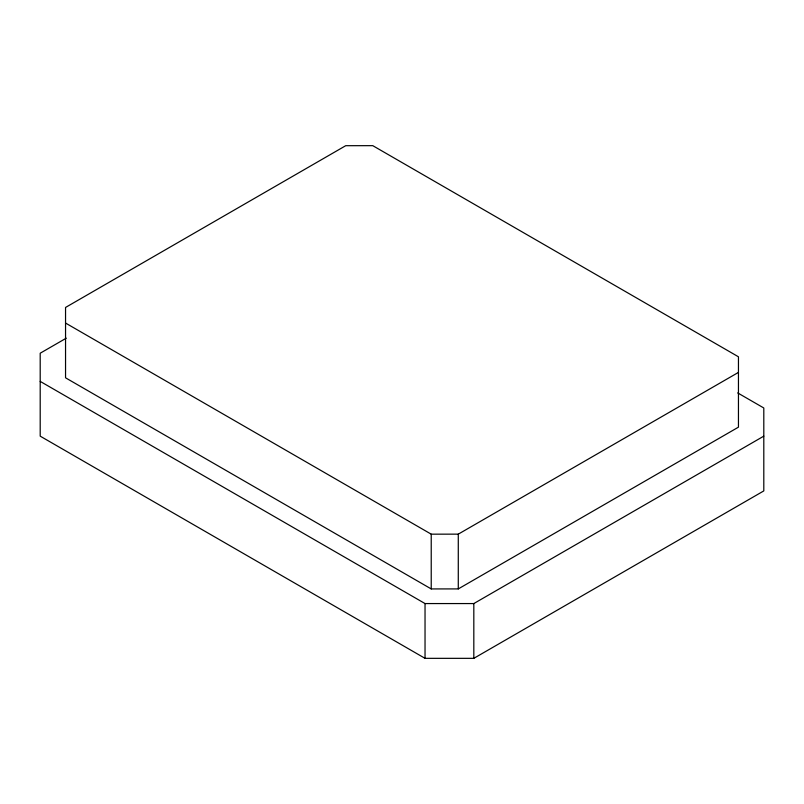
<?xml version="1.0" encoding="UTF-8"?>
<svg xmlns="http://www.w3.org/2000/svg" width="804" height="804" viewBox="0 0 804 804"><rect width="100%" height="100%" fill="white"/><g stroke="black" fill="none" stroke-linecap="round" stroke-linejoin="round"><path stroke-width="1.21" d="M66.27 338.172L40.2 353.217L40.2 436.15L425.035 658.335L473.817 658.335L763.8 490.912L763.8 407.98L737.71 392.925M65.546 323.047L431.225 534.168L458.28 534.147L738.454 372.393M458.28 588.91L738.454 427.155L738.454 356.795L372.775 145.665L345.72 145.695L65.546 307.45L65.546 377.81L431.225 588.93L458.28 588.91L458.28 534.147M40.2 381.387L425.035 603.563L473.817 603.563L763.8 436.15M473.817 603.563L473.817 658.335M431.225 534.168L431.225 588.93M425.035 603.563L425.035 658.335"/></g></svg>
